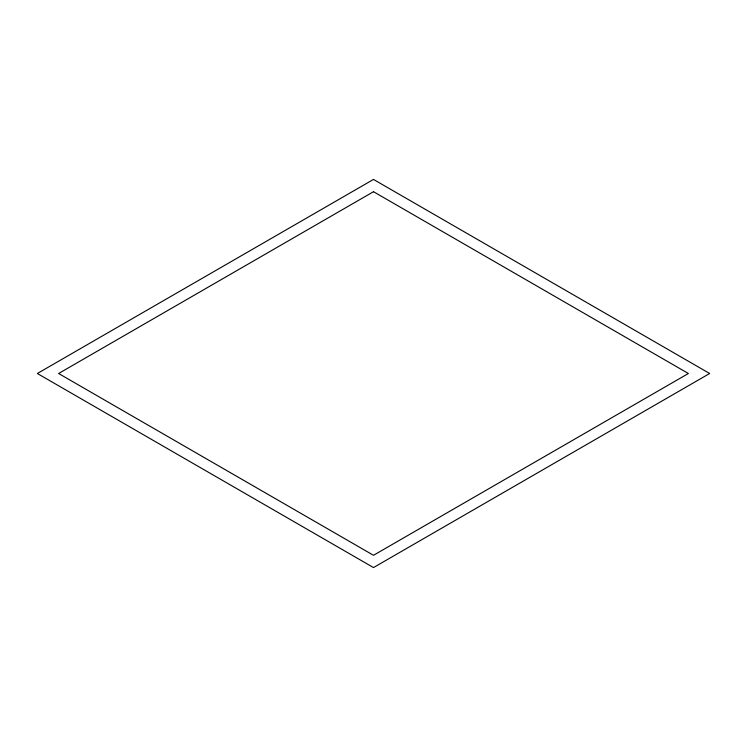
<?xml version="1.0" encoding="UTF-8"?>
<svg xmlns="http://www.w3.org/2000/svg" width="747" height="747" viewBox="0 0 747 747"><rect width="100%" height="100%" fill="white"/><g stroke="black" fill="none" stroke-linecap="round" stroke-linejoin="round"><path stroke-width="1.12" d="M373.5 179.429L37.35 373.5L373.5 567.571L709.65 373.5L373.5 179.429M373.5 191.708L58.621 373.5L373.5 555.292L688.379 373.5L373.5 191.708"/></g></svg>
